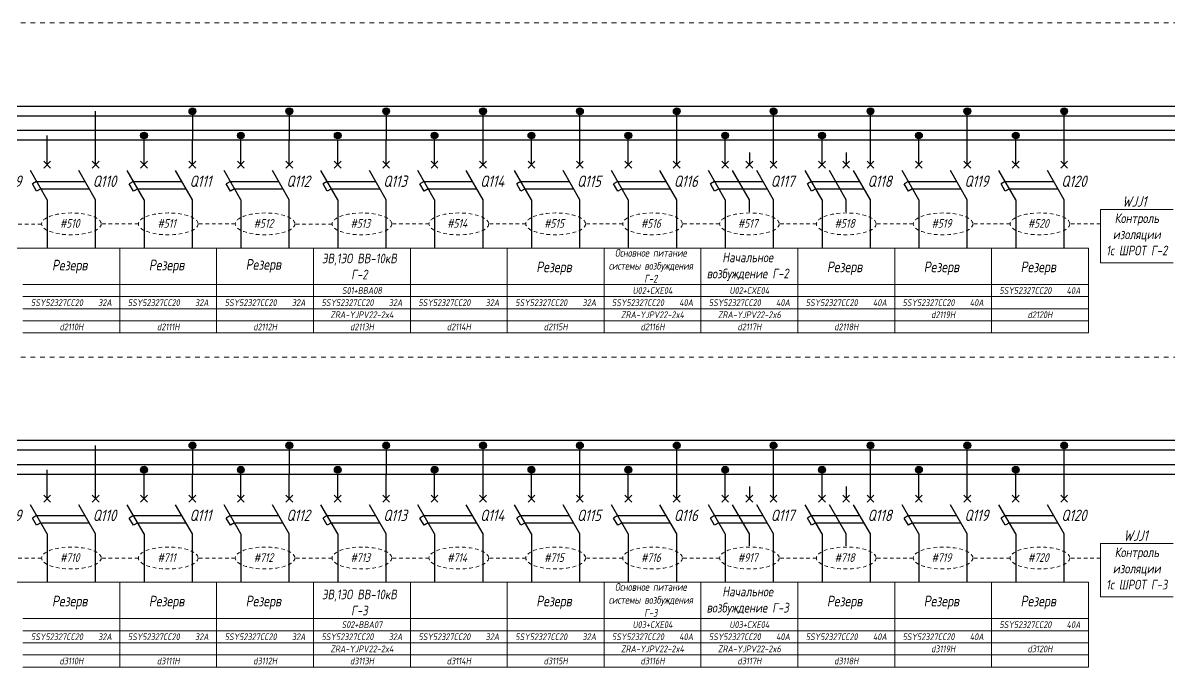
# Model space of a CAD drawing. Header units: millimetres. Extents: x 2704 to 4357, y 2919 to 4427.
# Drawn here: x 2989.5 to 3226.2, y 3932.4 to 4065.4 of the extents above; entities that cross this region are included whole.
import ezdxf
from ezdxf.enums import TextEntityAlignment as Align

# ---------------------------------------------------------------- set-up
doc = ezdxf.new("R2010")
doc.units = ezdxf.units.MM
doc.linetypes.add('JIS_02_0.7', pattern=[1.35, 0.75, -0.6])
doc.linetypes.add('JIS_02_1.0', pattern=[2, 1, -1])
doc.styles.add('eskdw', font='', dxfattribs={"oblique": 10})
doc.styles.get("Standard").update_dxf_attribs({"font": '', "oblique": 10, "height": 2.5})
doc.styles.add('Гост', font='', dxfattribs={"oblique": 10, "height": 1.4})
doc.styles.get('eskdw').set_extended_font_data('GOST type A')
doc.styles.get('Standard').set_extended_font_data('GOST type A')
doc.styles.get('Гост').set_extended_font_data('GOST type A')

msp = doc.modelspace()

# ---------------------------------------------------------------- hatches: boundary and pattern name
for points in [[(3025.21, 4047.14, 1), (3023.81, 4047.14, 1)], [(3025.21, 4047.14, 1), (3023.81, 4047.14, 1)], [(3045.21, 4047.14, 1), (3043.81, 4047.14, 1)], [(3045.21, 4047.14, 1), (3043.81, 4047.14, 1)], [(3065.21, 4047.14, 1), (3063.81, 4047.14, 1)], [(3065.21, 4047.14, 1), (3063.81, 4047.14, 1)], [(3085.21, 4047.14, 1), (3083.81, 4047.14, 1)], [(3085.21, 4047.14, 1), (3083.81, 4047.14, 1)], [(3105.21, 4047.14, 1), (3103.81, 4047.14, 1)], [(3105.21, 4047.14, 1), (3103.81, 4047.14, 1)], [(3125.21, 4047.14, 1), (3123.81, 4047.14, 1)], [(3125.21, 4047.14, 1), (3123.81, 4047.14, 1)], [(3145.21, 4047.14, 1), (3143.81, 4047.14, 1)], [(3145.21, 4047.14, 1), (3143.81, 4047.14, 1)], [(3165.21, 4047.14, 1), (3163.81, 4047.14, 1)], [(3185.21, 4047.14, 1), (3183.81, 4047.14, 1)], [(3185.21, 4047.14, 1), (3183.81, 4047.14, 1)], [(3205.21, 4047.14, 1), (3203.81, 4047.14, 1)], [(3015.21, 4042.14, 1), (3013.81, 4042.14, 1)], [(3015.21, 4042.14, 1), (3013.81, 4042.14, 1)], [(3015.21, 4042.14, 1), (3013.81, 4042.14, 1)], [(3035.21, 4042.14, 1), (3033.81, 4042.14, 1)], [(3035.21, 4042.14, 1), (3033.81, 4042.14, 1)], [(3035.21, 4042.14, 1), (3033.81, 4042.14, 1)], [(3055.21, 4042.14, 1), (3053.81, 4042.14, 1)], [(3055.21, 4042.14, 1), (3053.81, 4042.14, 1)], [(3055.21, 4042.14, 1), (3053.81, 4042.14, 1)], [(3075.21, 4042.14, 1), (3073.81, 4042.14, 1)], [(3075.21, 4042.14, 1), (3073.81, 4042.14, 1)], [(3075.21, 4042.14, 1), (3073.81, 4042.14, 1)], [(3095.21, 4042.14, 1), (3093.81, 4042.14, 1)], [(3095.21, 4042.14, 1), (3093.81, 4042.14, 1)], [(3115.21, 4042.14, 1), (3113.81, 4042.14, 1)], [(3115.21, 4042.14, 1), (3113.81, 4042.14, 1)], [(3135.21, 4042.14, 1), (3133.81, 4042.14, 1)], [(3135.21, 4042.14, 1), (3133.81, 4042.14, 1)], [(3155.21, 4042.14, 1), (3153.81, 4042.14, 1)], [(3155.21, 4042.14, 1), (3153.81, 4042.14, 1)], [(3175.21, 4042.14, 1), (3173.81, 4042.14, 1)], [(3175.21, 4042.14, 1), (3173.81, 4042.14, 1)], [(3195.21, 4042.14, 1), (3193.81, 4042.14, 1)], [(3025.21, 3978.18, 1), (3023.81, 3978.18, 1)], [(3025.21, 3978.18, 1), (3023.81, 3978.18, 1)], [(3045.21, 3978.18, 1), (3043.81, 3978.18, 1)], [(3045.21, 3978.18, 1), (3043.81, 3978.18, 1)], [(3065.21, 3978.18, 1), (3063.81, 3978.18, 1)], [(3065.21, 3978.18, 1), (3063.81, 3978.18, 1)], [(3085.21, 3978.18, 1), (3083.81, 3978.18, 1)], [(3085.21, 3978.18, 1), (3083.81, 3978.18, 1)], [(3105.21, 3978.18, 1), (3103.81, 3978.18, 1)], [(3105.21, 3978.18, 1), (3103.81, 3978.18, 1)], [(3125.21, 3978.18, 1), (3123.81, 3978.18, 1)], [(3125.21, 3978.18, 1), (3123.81, 3978.18, 1)], [(3145.21, 3978.18, 1), (3143.81, 3978.18, 1)], [(3145.21, 3978.18, 1), (3143.81, 3978.18, 1)], [(3165.21, 3978.18, 1), (3163.81, 3978.18, 1)], [(3185.21, 3978.18, 1), (3183.81, 3978.18, 1)], [(3185.21, 3978.18, 1), (3183.81, 3978.18, 1)], [(3205.21, 3978.18, 1), (3203.81, 3978.18, 1)], [(3015.21, 3973.18, 1), (3013.81, 3973.18, 1)], [(3015.21, 3973.18, 1), (3013.81, 3973.18, 1)], [(3015.21, 3973.18, 1), (3013.81, 3973.18, 1)], [(3035.21, 3973.18, 1), (3033.81, 3973.18, 1)], [(3035.21, 3973.18, 1), (3033.81, 3973.18, 1)], [(3035.21, 3973.18, 1), (3033.81, 3973.18, 1)], [(3055.21, 3973.18, 1), (3053.81, 3973.18, 1)], [(3055.21, 3973.18, 1), (3053.81, 3973.18, 1)], [(3055.21, 3973.18, 1), (3053.81, 3973.18, 1)], [(3075.21, 3973.18, 1), (3073.81, 3973.18, 1)], [(3075.21, 3973.18, 1), (3073.81, 3973.18, 1)], [(3075.21, 3973.18, 1), (3073.81, 3973.18, 1)], [(3095.21, 3973.18, 1), (3093.81, 3973.18, 1)], [(3095.21, 3973.18, 1), (3093.81, 3973.18, 1)], [(3115.21, 3973.18, 1), (3113.81, 3973.18, 1)], [(3115.21, 3973.18, 1), (3113.81, 3973.18, 1)], [(3135.21, 3973.18, 1), (3133.81, 3973.18, 1)], [(3135.21, 3973.18, 1), (3133.81, 3973.18, 1)], [(3155.21, 3973.18, 1), (3153.81, 3973.18, 1)], [(3155.21, 3973.18, 1), (3153.81, 3973.18, 1)], [(3175.21, 3973.18, 1), (3173.81, 3973.18, 1)], [(3175.21, 3973.18, 1), (3173.81, 3973.18, 1)], [(3195.21, 3973.18, 1), (3193.81, 3973.18, 1)]]:
    msp.add_hatch(color=256).paths.add_polyline_path(points)

# ---------------------------------------------------------------- linework, layer by layer
at = {"linetype": 'JIS_02_1.0', "lineweight": 15}
for p, q in [((3826.06, 4065.37), (2788.86, 4065.37)), ((3846.06, 3996.42), (2788.86, 3996.42))]:
    msp.add_line(p, q, dxfattribs=at)
for p, q in [((3298.83, 4048.15), (2788.86, 4048.15)), ((3004.51, 4041.14), (3004.51, 4047.14)), ((3004.51, 4041.14), (3004.51, 4047.14)), ((3004.51, 4041.14), (3004.51, 4047.14)), ((3024.51, 4047.14), (3024.51, 4041.14)), ((3044.51, 4047.14), (3044.51, 4041.14)), ((3064.51, 4047.14), (3064.51, 4041.14)), ((3084.51, 4041.14), (3084.51, 4047.14)), ((3084.51, 4041.14), (3084.51, 4047.14)), ((3084.51, 4041.14), (3084.51, 4047.14)), ((3104.51, 4041.14), (3104.51, 4047.14)), ((3104.51, 4041.14), (3104.51, 4047.14)), ((3104.51, 4041.14), (3104.51, 4047.14)), ((3124.51, 4041.14), (3124.51, 4047.14)), ((3124.51, 4041.14), (3124.51, 4047.14)), ((3124.51, 4041.14), (3124.51, 4047.14)), ((3144.51, 4041.14), (3144.51, 4047.14)), ((3144.51, 4041.14), (3144.51, 4047.14)), ((3144.51, 4041.14), (3144.51, 4047.14)), ((3164.51, 4041.14), (3164.51, 4047.14)), ((3164.51, 4041.14), (3164.51, 4047.14)), ((3164.51, 4041.14), (3164.51, 4047.14)), ((3164.51, 4041.14), (3164.51, 4047.14)), ((3184.51, 4041.14), (3184.51, 4047.14)), ((3184.51, 4041.14), (3184.51, 4047.14)), ((3184.51, 4041.14), (3184.51, 4047.14)), ((3204.51, 4041.14), (3204.51, 4047.14)), ((3204.51, 4041.14), (3204.51, 4047.14)), ((3204.51, 4041.14), (3204.51, 4047.14)), ((3298.83, 4046.15), (2788.86, 4046.15)), ((3298.83, 4043.15), (2788.86, 4043.15)), ((3298.83, 4043.15), (2788.86, 4043.15)), ((3298.83, 4041.15), (2788.86, 4041.15)), ((2994.51, 4036.14), (2994.51, 4042.14)), ((3004.51, 4036.14), (3004.51, 4041.14)), ((3004.51, 4036.14), (3004.51, 4041.14)), ((3014.51, 4036.14), (3014.51, 4042.14)), ((3014.51, 4041.14), (3014.51, 4042.14)), ((3024.51, 4036.14), (3024.51, 4041.14)), ((3024.51, 4036.14), (3024.51, 4041.14)), ((3034.51, 4036.14), (3034.51, 4042.14)), ((3044.51, 4036.14), (3044.51, 4041.14)), ((3044.51, 4036.14), (3044.51, 4041.14)), ((3054.51, 4036.14), (3054.51, 4041.14)), ((3064.51, 4036.14), (3064.51, 4041.14)), ((3064.51, 4036.14), (3064.51, 4041.14)), ((3074.51, 4041.14), (3074.51, 4042.14)), ((3074.51, 4041.14), (3074.51, 4042.14)), ((3074.51, 4036.14), (3074.51, 4041.14)), ((3084.51, 4036.14), (3084.51, 4041.14)), ((3084.51, 4036.14), (3084.51, 4041.14)), ((3094.51, 4041.14), (3094.51, 4042.14)), ((3094.51, 4041.14), (3094.51, 4042.14)), ((3094.51, 4036.14), (3094.51, 4041.14)), ((3104.51, 4036.14), (3104.51, 4041.14)), ((3104.51, 4036.14), (3104.51, 4041.14)), ((3114.51, 4041.14), (3114.51, 4042.14)), ((3114.51, 4041.14), (3114.51, 4042.14)), ((3114.51, 4036.14), (3114.51, 4041.14)), ((3124.51, 4036.14), (3124.51, 4041.14)), ((3124.51, 4036.14), (3124.51, 4041.14)), ((3134.51, 4041.14), (3134.51, 4042.14)), ((3134.51, 4041.14), (3134.51, 4042.14)), ((3134.51, 4036.14), (3134.51, 4041.14)), ((3144.51, 4036.14), (3144.51, 4041.14)), ((3144.51, 4036.14), (3144.51, 4041.14)), ((3154.51, 4041.14), (3154.51, 4042.14)), ((3154.51, 4041.14), (3154.51, 4042.14)), ((3154.51, 4036.14), (3154.51, 4041.14)), ((3164.51, 4036.14), (3164.51, 4041.14)), ((3164.51, 4036.14), (3164.51, 4041.14)), ((3174.51, 4041.14), (3174.51, 4042.14)), ((3174.51, 4041.14), (3174.51, 4042.14)), ((3174.51, 4041.14), (3174.51, 4041.44)), ((3174.51, 4036.14), (3174.51, 4041.14)), ((3184.51, 4036.14), (3184.51, 4041.14)), ((3184.51, 4036.14), (3184.51, 4041.14)), ((3194.51, 4041.14), (3194.51, 4042.14)), ((3194.51, 4041.14), (3194.51, 4042.14)), ((3194.51, 4036.14), (3194.51, 4041.14)), ((3204.51, 4036.14), (3204.51, 4041.14)), ((3204.51, 4036.14), (3204.51, 4041.14)), ((3139.51, 4038.64), (3139.51, 4036.14)), ((3159.51, 4038.64), (3159.51, 4036.14)), ((2993.8, 4035.43), (2995.22, 4036.85)), ((2995.22, 4035.43), (2993.8, 4036.85)), ((3003.8, 4035.43), (3005.22, 4036.85)), ((3005.22, 4035.43), (3003.8, 4036.85)), ((3013.8, 4035.43), (3015.22, 4036.85)), ((3015.22, 4035.43), (3013.8, 4036.85)), ((3023.8, 4035.43), (3025.22, 4036.85)), ((3025.22, 4035.43), (3023.8, 4036.85)), ((3033.8, 4035.43), (3035.22, 4036.85)), ((3035.22, 4035.43), (3033.8, 4036.85)), ((3043.8, 4035.43), (3045.22, 4036.85)), ((3045.22, 4035.43), (3043.8, 4036.85)), ((3053.8, 4035.43), (3055.21, 4036.85)), ((3055.21, 4035.43), (3053.8, 4036.85)), ((3063.8, 4035.43), (3065.21, 4036.85)), ((3065.21, 4035.43), (3063.8, 4036.85)), ((3073.8, 4035.43), (3075.21, 4036.85)), ((3075.21, 4035.43), (3073.8, 4036.85)), ((3083.8, 4035.43), (3085.21, 4036.85)), ((3085.21, 4035.43), (3083.8, 4036.85)), ((3093.8, 4035.43), (3095.21, 4036.85)), ((3095.21, 4035.43), (3093.8, 4036.85)), ((3103.8, 4035.43), (3105.21, 4036.85)), ((3105.21, 4035.43), (3103.8, 4036.85)), ((3113.8, 4035.43), (3115.21, 4036.85)), ((3115.21, 4035.43), (3113.8, 4036.85)), ((3123.8, 4035.43), (3125.21, 4036.85)), ((3125.21, 4035.43), (3123.8, 4036.85)), ((3133.8, 4035.43), (3135.21, 4036.85)), ((3135.21, 4035.43), (3133.8, 4036.85)), ((3138.8, 4035.43), (3140.21, 4036.85)), ((3140.21, 4035.43), (3138.8, 4036.85)), ((3143.8, 4035.43), (3145.21, 4036.85)), ((3145.21, 4035.43), (3143.8, 4036.85)), ((3153.8, 4035.43), (3155.21, 4036.85)), ((3155.21, 4035.43), (3153.8, 4036.85)), ((3158.8, 4035.43), (3160.21, 4036.85)), ((3160.21, 4035.43), (3158.8, 4036.85)), ((3163.8, 4035.43), (3165.21, 4036.85)), ((3165.21, 4035.43), (3163.8, 4036.85)), ((3173.8, 4035.43), (3175.21, 4036.85)), ((3175.21, 4035.43), (3173.8, 4036.85)), ((3183.8, 4035.43), (3185.21, 4036.85)), ((3185.21, 4035.43), (3183.8, 4036.85)), ((3193.8, 4035.43), (3195.21, 4036.85)), ((3195.21, 4035.43), (3193.8, 4036.85)), ((3203.8, 4035.43), (3205.21, 4036.85)), ((3205.21, 4035.43), (3203.8, 4036.85)), ((2994.51, 4028.9), (2991.04, 4034.9)), ((3004.51, 4028.9), (3001.04, 4034.9)), ((3001.91, 4033.4), (3001.91, 4033.4)), ((3014.51, 4028.9), (3011.04, 4034.9)), ((3024.51, 4028.9), (3021.04, 4034.9)), ((3021.91, 4033.4), (3021.91, 4033.4)), ((3034.51, 4028.9), (3031.04, 4034.9)), ((3044.51, 4028.9), (3041.04, 4034.9)), ((3041.91, 4033.4), (3041.91, 4033.4)), ((3054.51, 4028.9), (3051.04, 4034.9)), ((3064.51, 4028.9), (3061.04, 4034.9)), ((3061.91, 4033.4), (3061.91, 4033.4)), ((3074.51, 4028.9), (3071.04, 4034.9)), ((3084.51, 4028.9), (3081.04, 4034.9)), ((3081.91, 4033.4), (3081.91, 4033.4)), ((3094.51, 4028.9), (3091.04, 4034.9)), ((3104.51, 4028.9), (3101.04, 4034.9)), ((3101.91, 4033.4), (3101.91, 4033.4)), ((3114.51, 4028.9), (3111.04, 4034.9)), ((3124.51, 4028.9), (3121.04, 4034.9)), ((3121.91, 4033.4), (3121.91, 4033.4)), ((3134.51, 4028.9), (3131.04, 4034.9)), ((3139.51, 4028.9), (3136.04, 4034.9)), ((3144.51, 4028.9), (3141.04, 4034.9)), ((3141.91, 4033.4), (3141.91, 4033.4)), ((3154.51, 4028.9), (3151.04, 4034.9)), ((3159.51, 4028.9), (3156.04, 4034.9)), ((3164.51, 4028.9), (3161.04, 4034.9)), ((3161.91, 4033.4), (3161.91, 4033.4)), ((3174.51, 4028.9), (3171.04, 4034.9)), ((3184.51, 4028.9), (3181.04, 4034.9)), ((3181.91, 4033.4), (3181.91, 4033.4)), ((3194.51, 4028.9), (3191.04, 4034.9)), ((3204.51, 4028.9), (3201.04, 4034.9)), ((3201.91, 4033.4), (3201.91, 4033.4)), ((2992.34, 4032.65), (2991.48, 4032.15)), ((2992.34, 4030.65), (2991.48, 4032.15)), ((2992.34, 4032.65), (3002.34, 4032.65)), ((2993.21, 4031.15), (2992.34, 4030.65)), ((2993.21, 4031.15), (3003.21, 4031.15)), ((3012.34, 4032.65), (3011.48, 4032.15)), ((3012.34, 4030.65), (3011.48, 4032.15)), ((3012.34, 4032.65), (3022.34, 4032.65)), ((3013.21, 4031.15), (3012.34, 4030.65)), ((3013.21, 4031.15), (3023.21, 4031.15)), ((3032.34, 4032.65), (3031.48, 4032.15)), ((3032.34, 4030.65), (3031.48, 4032.15)), ((3032.34, 4032.65), (3042.34, 4032.65)), ((3033.21, 4031.15), (3032.34, 4030.65)), ((3033.21, 4031.15), (3043.21, 4031.15)), ((3052.34, 4032.65), (3051.48, 4032.15)), ((3052.34, 4030.65), (3051.48, 4032.15)), ((3052.34, 4032.65), (3062.34, 4032.65)), ((3053.21, 4031.15), (3052.34, 4030.65)), ((3053.21, 4031.15), (3063.21, 4031.15)), ((3072.34, 4032.65), (3071.48, 4032.15)), ((3072.34, 4030.65), (3071.48, 4032.15)), ((3072.34, 4032.65), (3082.34, 4032.65)), ((3073.21, 4031.15), (3072.34, 4030.65)), ((3073.21, 4031.15), (3083.21, 4031.15)), ((3092.34, 4032.65), (3091.48, 4032.15)), ((3092.34, 4030.65), (3091.48, 4032.15)), ((3092.34, 4032.65), (3102.34, 4032.65)), ((3093.21, 4031.15), (3092.34, 4030.65)), ((3093.21, 4031.15), (3103.21, 4031.15)), ((3112.34, 4032.65), (3111.48, 4032.15)), ((3112.34, 4030.65), (3111.48, 4032.15)), ((3112.34, 4032.65), (3122.34, 4032.65)), ((3113.21, 4031.15), (3112.34, 4030.65)), ((3113.21, 4031.15), (3123.21, 4031.15)), ((3132.34, 4032.65), (3131.48, 4032.15)), ((3132.34, 4030.65), (3131.48, 4032.15)), ((3132.34, 4032.65), (3142.34, 4032.65)), ((3133.21, 4031.15), (3132.34, 4030.65)), ((3133.21, 4031.15), (3143.21, 4031.15)), ((3152.34, 4032.65), (3151.48, 4032.15)), ((3152.34, 4030.65), (3151.48, 4032.15)), ((3152.34, 4032.65), (3162.34, 4032.65)), ((3153.21, 4031.15), (3152.34, 4030.65)), ((3153.21, 4031.15), (3163.21, 4031.15)), ((3172.34, 4032.65), (3171.48, 4032.15)), ((3172.34, 4030.65), (3171.48, 4032.15)), ((3172.34, 4032.65), (3182.34, 4032.65)), ((3173.21, 4031.15), (3172.34, 4030.65)), ((3173.21, 4031.15), (3183.21, 4031.15)), ((3192.34, 4032.65), (3191.48, 4032.15)), ((3192.34, 4030.65), (3191.48, 4032.15)), ((3192.34, 4032.65), (3202.34, 4032.65)), ((3193.21, 4031.15), (3192.34, 4030.65)), ((3193.21, 4031.15), (3203.21, 4031.15)), ((2994.51, 4028.9), (2994.51, 4023.9)), ((3004.51, 4023.9), (3004.51, 4028.9)), ((3014.51, 4028.9), (3014.51, 4023.9)), ((3024.51, 4023.9), (3024.51, 4028.9)), ((3034.51, 4028.9), (3034.51, 4023.9)), ((3044.51, 4023.9), (3044.51, 4028.9)), ((3054.51, 4028.9), (3054.51, 4023.9)), ((3064.51, 4023.9), (3064.51, 4028.9)), ((3074.51, 4028.9), (3074.51, 4023.9)), ((3084.51, 4023.9), (3084.51, 4028.9)), ((3094.51, 4028.9), (3094.51, 4023.9)), ((3104.51, 4023.9), (3104.51, 4028.9)), ((3114.51, 4028.9), (3114.51, 4023.9)), ((3124.51, 4023.9), (3124.51, 4028.9)), ((3134.51, 4028.9), (3134.51, 4023.9)), ((3139.51, 4026.4), (3139.51, 4028.9)), ((3144.51, 4023.9), (3144.51, 4028.9)), ((3154.51, 4028.9), (3154.51, 4023.9)), ((3159.51, 4026.4), (3159.51, 4028.9)), ((3164.51, 4023.9), (3164.51, 4028.9)), ((3174.51, 4028.9), (3174.51, 4023.9)), ((3184.51, 4023.9), (3184.51, 4028.9)), ((3194.51, 4028.9), (3194.51, 4023.9)), ((3204.51, 4023.9), (3204.51, 4028.9)), ((2994.51, 4023.9), (2994.51, 4018.9)), ((3004.51, 4018.9), (3004.51, 4023.9)), ((3014.51, 4023.9), (3014.51, 4018.9)), ((3024.51, 4018.9), (3024.51, 4023.9)), ((3034.51, 4023.9), (3034.51, 4018.9)), ((3044.51, 4018.9), (3044.51, 4023.9)), ((3054.51, 4023.9), (3054.51, 4018.9)), ((3064.51, 4018.9), (3064.51, 4023.9)), ((3074.51, 4023.9), (3074.51, 4018.9)), ((3084.51, 4018.9), (3084.51, 4023.9)), ((3094.51, 4023.9), (3094.51, 4018.9)), ((3104.51, 4018.9), (3104.51, 4023.9)), ((3114.51, 4023.9), (3114.51, 4018.9)), ((3124.51, 4018.9), (3124.51, 4023.9)), ((3134.51, 4023.9), (3134.51, 4018.9)), ((3144.51, 4018.9), (3144.51, 4023.9)), ((3154.51, 4023.9), (3154.51, 4018.9)), ((3164.51, 4018.9), (3164.51, 4023.9)), ((3174.51, 4023.9), (3174.51, 4018.9)), ((3184.51, 4018.9), (3184.51, 4023.9)), ((3194.51, 4023.9), (3194.51, 4018.9)), ((3204.51, 4018.9), (3204.51, 4023.9)), ((3298.83, 3979.19), (2768.83, 3979.19)), ((3298.83, 3977.19), (2768.83, 3977.19)), ((3004.51, 3972.18), (3004.51, 3978.18)), ((3004.51, 3972.18), (3004.51, 3978.18)), ((3004.51, 3972.18), (3004.51, 3978.18)), ((3024.51, 3978.18), (3024.51, 3972.18)), ((3044.51, 3978.18), (3044.51, 3972.18)), ((3064.51, 3978.18), (3064.51, 3972.18)), ((3084.51, 3972.18), (3084.51, 3978.18)), ((3084.51, 3972.18), (3084.51, 3978.18)), ((3084.51, 3972.18), (3084.51, 3978.18)), ((3104.51, 3972.18), (3104.51, 3978.18)), ((3104.51, 3972.18), (3104.51, 3978.18)), ((3104.51, 3972.18), (3104.51, 3978.18)), ((3124.51, 3972.18), (3124.51, 3978.18)), ((3124.51, 3972.18), (3124.51, 3978.18)), ((3124.51, 3972.18), (3124.51, 3978.18)), ((3144.51, 3972.18), (3144.51, 3978.18)), ((3144.51, 3972.18), (3144.51, 3978.18)), ((3144.51, 3972.18), (3144.51, 3978.18)), ((3164.51, 3972.18), (3164.51, 3978.18)), ((3164.51, 3972.18), (3164.51, 3978.18)), ((3164.51, 3972.18), (3164.51, 3978.18)), ((3164.51, 3972.18), (3164.51, 3978.18)), ((3184.51, 3972.18), (3184.51, 3978.18)), ((3184.51, 3972.18), (3184.51, 3978.18)), ((3184.51, 3972.18), (3184.51, 3978.18)), ((3204.51, 3972.18), (3204.51, 3978.18)), ((3204.51, 3972.18), (3204.51, 3978.18)), ((3204.51, 3972.18), (3204.51, 3978.18)), ((3298.83, 3974.19), (2768.83, 3974.19)), ((3298.83, 3974.19), (2768.83, 3974.19)), ((3298.83, 3972.19), (2768.83, 3972.19)), ((2994.51, 3967.18), (2994.51, 3973.18)), ((3004.51, 3967.18), (3004.51, 3972.18)), ((3004.51, 3967.18), (3004.51, 3972.18)), ((3014.51, 3967.18), (3014.51, 3973.18)), ((3014.51, 3972.18), (3014.51, 3973.18)), ((3024.51, 3967.18), (3024.51, 3972.18)), ((3024.51, 3967.18), (3024.51, 3972.18)), ((3034.51, 3967.18), (3034.51, 3973.18)), ((3044.51, 3967.18), (3044.51, 3972.18)), ((3044.51, 3967.18), (3044.51, 3972.18)), ((3054.51, 3967.18), (3054.51, 3972.18)), ((3064.51, 3967.18), (3064.51, 3972.18)), ((3064.51, 3967.18), (3064.51, 3972.18)), ((3074.51, 3972.18), (3074.51, 3973.18)), ((3074.51, 3972.18), (3074.51, 3973.18)), ((3074.51, 3967.18), (3074.51, 3972.18)), ((3084.51, 3967.18), (3084.51, 3972.18)), ((3084.51, 3967.18), (3084.51, 3972.18)), ((3094.51, 3972.18), (3094.51, 3973.18)), ((3094.51, 3972.18), (3094.51, 3973.18)), ((3094.51, 3967.18), (3094.51, 3972.18)), ((3104.51, 3967.18), (3104.51, 3972.18)), ((3104.51, 3967.18), (3104.51, 3972.18)), ((3114.51, 3972.18), (3114.51, 3973.18)), ((3114.51, 3972.18), (3114.51, 3973.18)), ((3114.51, 3967.18), (3114.51, 3972.18)), ((3124.51, 3967.18), (3124.51, 3972.18)), ((3124.51, 3967.18), (3124.51, 3972.18)), ((3134.51, 3972.18), (3134.51, 3973.18)), ((3134.51, 3972.18), (3134.51, 3973.18)), ((3134.51, 3967.18), (3134.51, 3972.18)), ((3144.51, 3967.18), (3144.51, 3972.18)), ((3144.51, 3967.18), (3144.51, 3972.18)), ((3154.51, 3972.18), (3154.51, 3973.18)), ((3154.51, 3972.18), (3154.51, 3973.18)), ((3154.51, 3967.18), (3154.51, 3972.18)), ((3164.51, 3967.18), (3164.51, 3972.18)), ((3164.51, 3967.18), (3164.51, 3972.18)), ((3174.51, 3972.18), (3174.51, 3973.18)), ((3174.51, 3972.18), (3174.51, 3973.18)), ((3174.51, 3972.18), (3174.51, 3972.48)), ((3174.51, 3967.18), (3174.51, 3972.18)), ((3184.51, 3967.18), (3184.51, 3972.18)), ((3184.51, 3967.18), (3184.51, 3972.18)), ((3194.51, 3972.18), (3194.51, 3973.18)), ((3194.51, 3972.18), (3194.51, 3973.18)), ((3194.51, 3967.18), (3194.51, 3972.18)), ((3204.51, 3967.18), (3204.51, 3972.18)), ((3204.51, 3967.18), (3204.51, 3972.18)), ((3139.51, 3969.68), (3139.51, 3967.18)), ((3159.51, 3969.68), (3159.51, 3967.18)), ((2993.8, 3966.47), (2995.22, 3967.89)), ((2995.22, 3966.47), (2993.8, 3967.89)), ((3003.8, 3966.47), (3005.22, 3967.89)), ((3005.22, 3966.47), (3003.8, 3967.89)), ((3013.8, 3966.47), (3015.22, 3967.89)), ((3015.22, 3966.47), (3013.8, 3967.89)), ((3023.8, 3966.47), (3025.22, 3967.89)), ((3025.22, 3966.47), (3023.8, 3967.89)), ((3033.8, 3966.47), (3035.22, 3967.89)), ((3035.22, 3966.47), (3033.8, 3967.89)), ((3043.8, 3966.47), (3045.22, 3967.89)), ((3045.22, 3966.47), (3043.8, 3967.89)), ((3053.8, 3966.47), (3055.21, 3967.89)), ((3055.21, 3966.47), (3053.8, 3967.89)), ((3063.8, 3966.47), (3065.21, 3967.89)), ((3065.21, 3966.47), (3063.8, 3967.89)), ((3073.8, 3966.47), (3075.21, 3967.89)), ((3075.21, 3966.47), (3073.8, 3967.89)), ((3083.8, 3966.47), (3085.21, 3967.89)), ((3085.21, 3966.47), (3083.8, 3967.89)), ((3093.8, 3966.47), (3095.21, 3967.89)), ((3095.21, 3966.47), (3093.8, 3967.89)), ((3103.8, 3966.47), (3105.21, 3967.89)), ((3105.21, 3966.47), (3103.8, 3967.89)), ((3113.8, 3966.47), (3115.21, 3967.89)), ((3115.21, 3966.47), (3113.8, 3967.89)), ((3123.8, 3966.47), (3125.21, 3967.89)), ((3125.21, 3966.47), (3123.8, 3967.89)), ((3133.8, 3966.47), (3135.21, 3967.89)), ((3135.21, 3966.47), (3133.8, 3967.89)), ((3138.8, 3966.47), (3140.21, 3967.89)), ((3140.21, 3966.47), (3138.8, 3967.89)), ((3143.8, 3966.47), (3145.21, 3967.89)), ((3145.21, 3966.47), (3143.8, 3967.89)), ((3153.8, 3966.47), (3155.21, 3967.89)), ((3155.21, 3966.47), (3153.8, 3967.89)), ((3158.8, 3966.47), (3160.21, 3967.89)), ((3160.21, 3966.47), (3158.8, 3967.89)), ((3163.8, 3966.47), (3165.21, 3967.89)), ((3165.21, 3966.47), (3163.8, 3967.89)), ((3173.8, 3966.47), (3175.21, 3967.89)), ((3175.21, 3966.47), (3173.8, 3967.89)), ((3183.8, 3966.47), (3185.21, 3967.89)), ((3185.21, 3966.47), (3183.8, 3967.89)), ((3193.8, 3966.47), (3195.21, 3967.89)), ((3195.21, 3966.47), (3193.8, 3967.89)), ((3203.8, 3966.47), (3205.21, 3967.89)), ((3205.21, 3966.47), (3203.8, 3967.89)), ((2994.51, 3959.95), (2991.04, 3965.95)), ((3004.51, 3959.95), (3001.04, 3965.95)), ((3001.91, 3964.45), (3001.91, 3964.45)), ((3014.51, 3959.95), (3011.04, 3965.95)), ((3024.51, 3959.95), (3021.04, 3965.95)), ((3021.91, 3964.45), (3021.91, 3964.45)), ((3034.51, 3959.95), (3031.04, 3965.95)), ((3044.51, 3959.95), (3041.04, 3965.95)), ((3041.91, 3964.45), (3041.91, 3964.45)), ((3054.51, 3959.95), (3051.04, 3965.95)), ((3064.51, 3959.95), (3061.04, 3965.95)), ((3061.91, 3964.45), (3061.91, 3964.45)), ((3074.51, 3959.95), (3071.04, 3965.95)), ((3084.51, 3959.95), (3081.04, 3965.95)), ((3081.91, 3964.45), (3081.91, 3964.45)), ((3094.51, 3959.95), (3091.04, 3965.95)), ((3104.51, 3959.95), (3101.04, 3965.95)), ((3101.91, 3964.45), (3101.91, 3964.45)), ((3114.51, 3959.95), (3111.04, 3965.95)), ((3124.51, 3959.95), (3121.04, 3965.95)), ((3121.91, 3964.45), (3121.91, 3964.45)), ((3134.51, 3959.95), (3131.04, 3965.95)), ((3139.51, 3959.95), (3136.04, 3965.95)), ((3144.51, 3959.95), (3141.04, 3965.95)), ((3141.91, 3964.45), (3141.91, 3964.45)), ((3154.51, 3959.95), (3151.04, 3965.95)), ((3159.51, 3959.95), (3156.04, 3965.95)), ((3164.51, 3959.95), (3161.04, 3965.95)), ((3161.91, 3964.45), (3161.91, 3964.45)), ((3174.51, 3959.95), (3171.04, 3965.95)), ((3184.51, 3959.95), (3181.04, 3965.95)), ((3181.91, 3964.45), (3181.91, 3964.45)), ((3194.51, 3959.95), (3191.04, 3965.95)), ((3204.51, 3959.95), (3201.04, 3965.95)), ((3201.91, 3964.45), (3201.91, 3964.45)), ((2992.34, 3963.7), (2991.48, 3963.2)), ((2992.34, 3961.7), (2991.48, 3963.2)), ((2992.34, 3963.7), (3002.34, 3963.7)), ((2993.21, 3962.2), (2992.34, 3961.7)), ((2993.21, 3962.2), (3003.21, 3962.2)), ((3012.34, 3963.7), (3011.48, 3963.2)), ((3012.34, 3961.7), (3011.48, 3963.2)), ((3012.34, 3963.7), (3022.34, 3963.7)), ((3013.21, 3962.2), (3012.34, 3961.7)), ((3013.21, 3962.2), (3023.21, 3962.2)), ((3032.34, 3963.7), (3031.48, 3963.2)), ((3032.34, 3961.7), (3031.48, 3963.2)), ((3032.34, 3963.7), (3042.34, 3963.7)), ((3033.21, 3962.2), (3032.34, 3961.7)), ((3033.21, 3962.2), (3043.21, 3962.2)), ((3052.34, 3963.7), (3051.48, 3963.2)), ((3052.34, 3961.7), (3051.48, 3963.2)), ((3052.34, 3963.7), (3062.34, 3963.7)), ((3053.21, 3962.2), (3052.34, 3961.7)), ((3053.21, 3962.2), (3063.21, 3962.2)), ((3072.34, 3963.7), (3071.48, 3963.2)), ((3072.34, 3961.7), (3071.48, 3963.2)), ((3072.34, 3963.7), (3082.34, 3963.7)), ((3073.21, 3962.2), (3072.34, 3961.7)), ((3073.21, 3962.2), (3083.21, 3962.2)), ((3092.34, 3963.7), (3091.48, 3963.2)), ((3092.34, 3961.7), (3091.48, 3963.2)), ((3092.34, 3963.7), (3102.34, 3963.7)), ((3093.21, 3962.2), (3092.34, 3961.7)), ((3093.21, 3962.2), (3103.21, 3962.2)), ((3112.34, 3963.7), (3111.48, 3963.2)), ((3112.34, 3961.7), (3111.48, 3963.2)), ((3112.34, 3963.7), (3122.34, 3963.7)), ((3113.21, 3962.2), (3112.34, 3961.7)), ((3113.21, 3962.2), (3123.21, 3962.2)), ((3132.34, 3963.7), (3131.48, 3963.2)), ((3132.34, 3961.7), (3131.48, 3963.2)), ((3132.34, 3963.7), (3142.34, 3963.7)), ((3133.21, 3962.2), (3132.34, 3961.7)), ((3133.21, 3962.2), (3143.21, 3962.2)), ((3152.34, 3963.7), (3151.48, 3963.2)), ((3152.34, 3961.7), (3151.48, 3963.2)), ((3152.34, 3963.7), (3162.34, 3963.7)), ((3153.21, 3962.2), (3152.34, 3961.7)), ((3153.21, 3962.2), (3163.21, 3962.2)), ((3172.34, 3963.7), (3171.48, 3963.2)), ((3172.34, 3961.7), (3171.48, 3963.2)), ((3172.34, 3963.7), (3182.34, 3963.7)), ((3173.21, 3962.2), (3172.34, 3961.7)), ((3173.21, 3962.2), (3183.21, 3962.2)), ((3192.34, 3963.7), (3191.48, 3963.2)), ((3192.34, 3961.7), (3191.48, 3963.2)), ((3192.34, 3963.7), (3202.34, 3963.7)), ((3193.21, 3962.2), (3192.34, 3961.7)), ((3193.21, 3962.2), (3203.21, 3962.2)), ((2994.51, 3959.95), (2994.51, 3954.95)), ((3004.51, 3954.95), (3004.51, 3959.95)), ((3014.51, 3959.95), (3014.51, 3954.95)), ((3024.51, 3954.95), (3024.51, 3959.95)), ((3034.51, 3959.95), (3034.51, 3954.95)), ((3044.51, 3954.95), (3044.51, 3959.95)), ((3054.51, 3959.95), (3054.51, 3954.95)), ((3064.51, 3954.95), (3064.51, 3959.95)), ((3074.51, 3959.95), (3074.51, 3954.95)), ((3084.51, 3954.95), (3084.51, 3959.95)), ((3094.51, 3959.95), (3094.51, 3954.95)), ((3104.51, 3954.95), (3104.51, 3959.95)), ((3114.51, 3959.95), (3114.51, 3954.95)), ((3124.51, 3954.95), (3124.51, 3959.95)), ((3134.51, 3959.95), (3134.51, 3954.95)), ((3139.51, 3957.45), (3139.51, 3959.95)), ((3144.51, 3954.95), (3144.51, 3959.95)), ((3154.51, 3959.95), (3154.51, 3954.95)), ((3159.51, 3957.45), (3159.51, 3959.95)), ((3164.51, 3954.95), (3164.51, 3959.95)), ((3174.51, 3959.95), (3174.51, 3954.95)), ((3184.51, 3954.95), (3184.51, 3959.95)), ((3194.51, 3959.95), (3194.51, 3954.95)), ((3204.51, 3954.95), (3204.51, 3959.95)), ((2994.51, 3954.95), (2994.51, 3949.95)), ((3004.51, 3949.95), (3004.51, 3954.95)), ((3014.51, 3954.95), (3014.51, 3949.95)), ((3024.51, 3949.95), (3024.51, 3954.95)), ((3034.51, 3954.95), (3034.51, 3949.95)), ((3044.51, 3949.95), (3044.51, 3954.95)), ((3054.51, 3954.95), (3054.51, 3949.95)), ((3064.51, 3949.95), (3064.51, 3954.95)), ((3074.51, 3954.95), (3074.51, 3949.95)), ((3084.51, 3949.95), (3084.51, 3954.95)), ((3094.51, 3954.95), (3094.51, 3949.95)), ((3104.51, 3949.95), (3104.51, 3954.95)), ((3114.51, 3954.95), (3114.51, 3949.95)), ((3124.51, 3949.95), (3124.51, 3954.95)), ((3134.51, 3954.95), (3134.51, 3949.95)), ((3144.51, 3949.95), (3144.51, 3954.95)), ((3154.51, 3954.95), (3154.51, 3949.95)), ((3164.51, 3949.95), (3164.51, 3954.95)), ((3174.51, 3954.95), (3174.51, 3949.95)), ((3184.51, 3949.95), (3184.51, 3954.95)), ((3194.51, 3954.95), (3194.51, 3949.95)), ((3204.51, 3949.95), (3204.51, 3954.95))]:
    msp.add_line(p, q)
at = {"lineweight": 9}
for p, q in [((3212.01, 4015.9), (3212.01, 4026.9)), ((2809.51, 4018.9), (3209.51, 4018.9)), ((3009.51, 4018.9), (3009.51, 4001.4)), ((3029.51, 4018.9), (3029.51, 4001.4)), ((3049.51, 4018.9), (3049.51, 4001.4)), ((3049.51, 4018.9), (3049.51, 4001.4)), ((3069.51, 4018.9), (3069.51, 4001.4)), ((3089.51, 4018.9), (3089.51, 4001.4)), ((3109.51, 4018.9), (3109.51, 4001.4)), ((3129.51, 4018.9), (3129.51, 4001.4)), ((3149.51, 4018.9), (3149.51, 4001.4)), ((3169.51, 4001.4), (3169.51, 4018.9)), ((3169.51, 4018.9), (3169.51, 4001.4)), ((3189.51, 4018.9), (3189.51, 4001.4)), ((3209.51, 4018.9), (3209.51, 4001.4)), ((2989.51, 4011.4), (3209.51, 4011.4)), ((2989.51, 4008.9), (3209.51, 4008.9)), ((2989.51, 4006.4), (3209.51, 4006.4)), ((2989.51, 4003.9), (3209.51, 4003.9)), ((2989.51, 4001.4), (3209.51, 4001.4)), ((2809.51, 3949.95), (3209.51, 3949.95)), ((3009.51, 3949.95), (3009.51, 3932.45)), ((3029.51, 3949.95), (3029.51, 3932.45)), ((3049.51, 3949.95), (3049.51, 3932.45)), ((3049.51, 3949.95), (3049.51, 3932.45)), ((3069.51, 3949.95), (3069.51, 3932.45)), ((3089.51, 3949.95), (3089.51, 3932.45)), ((3109.51, 3949.95), (3109.51, 3932.45)), ((3129.51, 3949.95), (3129.51, 3932.45)), ((3149.51, 3949.95), (3149.51, 3932.45)), ((3169.51, 3932.45), (3169.51, 3949.95)), ((3169.51, 3949.95), (3169.51, 3932.45)), ((3189.51, 3949.95), (3189.51, 3932.45)), ((3209.51, 3949.95), (3209.51, 3932.45)), ((2989.51, 3942.45), (3209.51, 3942.45)), ((2989.51, 3939.95), (3209.51, 3939.95)), ((2989.51, 3937.45), (3209.51, 3937.45)), ((2989.51, 3934.95), (3209.51, 3934.95)), ((2989.51, 3932.45), (3209.51, 3932.45))]:
    msp.add_line(p, q, dxfattribs=at)
at = {"lineweight": 15}
for p, q in [((3212.01, 4026.9), (3227.01, 4026.9)), ((3227.01, 4015.9), (3212.01, 4015.9)), ((3212.01, 3946.95), (3212.01, 3957.95)), ((3212.01, 3957.95), (3227.01, 3957.95)), ((3227.01, 3946.95), (3212.01, 3946.95))]:
    msp.add_line(p, q, dxfattribs=at)
at = {"linetype": 'JIS_02_0.7', "lineweight": 13}
for p, q in [((2993.35, 4023.85), (2985.67, 4023.85)), ((3013.35, 4023.9), (3005.67, 4023.9)), ((3033.35, 4023.9), (3025.67, 4023.9)), ((3053.34, 4023.85), (3045.67, 4023.85)), ((3073.35, 4023.9), (3065.67, 4023.9)), ((3093.35, 4023.9), (3085.67, 4023.9)), ((3113.35, 4023.9), (3105.67, 4023.9)), ((3133.35, 4023.9), (3125.67, 4023.9)), ((3153.35, 4023.9), (3145.67, 4023.9)), ((3173.35, 4023.9), (3165.67, 4023.9)), ((3193.35, 4023.9), (3185.67, 4023.9)), ((3212.01, 4023.9), (3205.67, 4023.9)), ((2993.35, 3954.89), (2985.67, 3954.89)), ((3013.35, 3954.95), (3005.67, 3954.95)), ((3033.35, 3954.95), (3025.67, 3954.95)), ((3053.34, 3954.89), (3045.67, 3954.89)), ((3073.35, 3954.95), (3065.67, 3954.95)), ((3093.35, 3954.95), (3085.67, 3954.95)), ((3113.35, 3954.95), (3105.67, 3954.95)), ((3133.35, 3954.95), (3125.67, 3954.95)), ((3153.35, 3954.95), (3145.67, 3954.95)), ((3173.35, 3954.95), (3165.67, 3954.95)), ((3193.35, 3954.95), (3185.67, 3954.95))]:
    msp.add_line(p, q, dxfattribs=at)
at = {"linetype": 'JIS_02_0.7', "lineweight": 15}
msp.add_line((3212.01, 3954.95), (3205.67, 3954.95), dxfattribs=at)
for centre in [(3024.51, 4047.14), (3024.51, 4047.14), (3044.51, 4047.14), (3044.51, 4047.14), (3064.51, 4047.14), (3064.51, 4047.14), (3084.51, 4047.14), (3084.51, 4047.14), (3104.51, 4047.14), (3104.51, 4047.14), (3124.51, 4047.14), (3124.51, 4047.14), (3144.51, 4047.14), (3144.51, 4047.14), (3164.51, 4047.14), (3184.51, 4047.14), (3184.51, 4047.14), (3204.51, 4047.14), (3014.51, 4042.14), (3014.51, 4042.14), (3014.51, 4042.14), (3034.51, 4042.14), (3034.51, 4042.14), (3034.51, 4042.14), (3054.51, 4042.14), (3054.51, 4042.14), (3054.51, 4042.14), (3074.51, 4042.14), (3074.51, 4042.14), (3074.51, 4042.14), (3094.51, 4042.14), (3094.51, 4042.14), (3114.51, 4042.14), (3114.51, 4042.14), (3134.51, 4042.14), (3134.51, 4042.14), (3154.51, 4042.14), (3154.51, 4042.14), (3174.51, 4042.14), (3174.51, 4042.14), (3194.51, 4042.14), (3024.51, 3978.18), (3024.51, 3978.18), (3044.51, 3978.18), (3044.51, 3978.18), (3064.51, 3978.18), (3064.51, 3978.18), (3084.51, 3978.18), (3084.51, 3978.18), (3104.51, 3978.18), (3104.51, 3978.18), (3124.51, 3978.18), (3124.51, 3978.18), (3144.51, 3978.18), (3144.51, 3978.18), (3164.51, 3978.18), (3184.51, 3978.18), (3184.51, 3978.18), (3204.51, 3978.18), (3014.51, 3973.18), (3014.51, 3973.18), (3014.51, 3973.18), (3034.51, 3973.18), (3034.51, 3973.18), (3034.51, 3973.18), (3054.51, 3973.18), (3054.51, 3973.18), (3054.51, 3973.18), (3074.51, 3973.18), (3074.51, 3973.18), (3074.51, 3973.18), (3094.51, 3973.18), (3094.51, 3973.18), (3114.51, 3973.18), (3114.51, 3973.18), (3134.51, 3973.18), (3134.51, 3973.18), (3154.51, 3973.18), (3154.51, 3973.18), (3174.51, 3973.18), (3174.51, 3973.18), (3194.51, 3973.18)]:
    msp.add_circle(centre, 0.7)
at = {"linetype": 'JIS_02_0.7', "lineweight": 13}
for centre in [(2999.51, 4023.9), (3019.51, 4023.9), (3039.51, 4023.9), (3059.51, 4023.9), (3079.51, 4023.9), (3099.51, 4023.9), (3119.51, 4023.9), (3139.51, 4023.9), (3159.51, 4023.9), (3179.51, 4023.9), (3199.51, 4023.9), (2999.51, 3954.95), (3019.51, 3954.95), (3039.51, 3954.95), (3059.51, 3954.95), (3079.51, 3954.95), (3099.51, 3954.95), (3119.51, 3954.95), (3139.51, 3954.95), (3159.51, 3954.95), (3179.51, 3954.95), (3199.51, 3954.95)]:
    msp.add_ellipse(centre, major_axis=(6.16, 0), ratio=0.365853, dxfattribs=at)

# ---------------------------------------------------------------- texts
at = {"style": 'eskdw', "oblique": 15}
for s, p in [('Q109', (2983.9, 4031.53)), ('Q110', (3003.9, 4031.53)), ('Q111', (3023.9, 4031.53)), ('Q112', (3043.9, 4031.53)), ('Q113', (3063.9, 4031.53)), ('Q114', (3083.9, 4031.53)), ('Q115', (3103.9, 4031.53)), ('Q116', (3123.9, 4031.53)), ('Q117', (3143.9, 4031.53)), ('Q118', (3163.9, 4031.53)), ('Q119', (3183.9, 4031.53)), ('Q120', (3203.9, 4031.53)), ('Q109', (2983.9, 3962.58)), ('Q110', (3003.9, 3962.58)), ('Q111', (3023.9, 3962.58)), ('Q112', (3043.9, 3962.58)), ('Q113', (3063.9, 3962.58)), ('Q114', (3083.9, 3962.58)), ('Q115', (3103.9, 3962.58)), ('Q116', (3123.9, 3962.58)), ('Q117', (3143.9, 3962.58)), ('Q118', (3163.9, 3962.58)), ('Q119', (3183.9, 3962.58)), ('Q120', (3203.9, 3962.58))]:
    msp.add_text(s, height=2.355, dxfattribs=at).set_placement(p)
at = {"lineweight": 15, "style": 'eskdw', "oblique": 15}
for p in [(3216.47, 4027.43), (3216.74, 3958.48)]:
    msp.add_text('WJJ1', height=2.2, dxfattribs=at).set_placement(p)
at = {"lineweight": 9, "style": 'eskdw', "oblique": 15}
for s, p in [('#510', (2999.15, 4024)), ('#511', (3019.15, 4024)), ('#512', (3039.15, 4024)), ('#513', (3059.15, 4024)), ('#514', (3079.15, 4024)), ('#515', (3099.15, 4024)), ('#516', (3119.15, 4024)), ('#517', (3139.15, 4024)), ('#518', (3159.15, 4024)), ('#519', (3179.15, 4024)), ('#520', (3199.15, 4024)), ('#710', (2999.15, 3955.04)), ('#711', (3019.15, 3955.04)), ('#712', (3039.15, 3955.04)), ('#713', (3059.15, 3955.04)), ('#714', (3079.15, 3955.04)), ('#715', (3099.15, 3955.04)), ('#716', (3119.15, 3955.04)), ('#917', (3139.15, 3955.04)), ('#718', (3159.15, 3955.04)), ('#719', (3179.15, 3955.04)), ('#720', (3199.15, 3955.04))]:
    msp.add_text(s, height=1.8, dxfattribs=at).set_placement(p, align=Align.MIDDLE_CENTER)
at = {"lineweight": 15, "char_height": 2, "attachment_point": 5, "style": 'Гост'}
for s, width, insert in [('Контроль изоляции\\P1с ШРОТ Г-2', 16.9465, (3219.51, 4021.74)), ('Контроль изоляции\\P1с ШРОТ Г-3', 15, (3219.51, 3952.79))]:
    msp.add_mtext_dynamic_manual_height_columns(s, width=width, gutter_width=6, heights=[0], dxfattribs=dict(at, insert=insert))
at = {"lineweight": 9, "attachment_point": 5, "style": 'Гост'}
for s, insert, char_height in [('Основное питание системы возбуждения Г-2', (3119.17, 4015.26), 1.6), ('Резерв', (2999.18, 4015.09), 2.2), ('Резерв', (3019.18, 4015.12), 2.2), ('Резерв', (3039.17, 4015.23), 2.2), ('Начальное возбуждение Г-2', (3139.17, 4015.05), 2), ('Резерв', (3099.17, 4014.73), 2.2), ('Резерв', (3159.18, 4014.73), 2.2), ('Резерв', (3179.17, 4014.73), 2.2), ('Резерв', (3199.17, 4014.73), 2.2), ('Основное питание системы возбуждения Г-3', (3119.17, 3946.31), 1.6), ('Начальное возбуждение Г-3', (3139.17, 3946.09), 2), ('Резерв', (2999.18, 3945.77), 2.2), ('Резерв', (3019.18, 3945.77), 2.2), ('Резерв', (3039.17, 3945.77), 2.2), ('Резерв', (3099.17, 3945.77), 2.2), ('Резерв', (3159.18, 3945.77), 2.2), ('Резерв', (3179.17, 3945.77), 2.2), ('Резерв', (3199.17, 3945.77), 2.2)]:
    msp.add_mtext_dynamic_manual_height_columns(s, width=20, gutter_width=6, heights=[0], dxfattribs=dict(at, insert=insert, char_height=char_height))
at = {"lineweight": 9, "char_height": 2, "width": 22.2149, "attachment_point": 5, "style": 'Гост'}
for s, insert in [('\\pl-0.9;ЭВ,1ЭО ВВ-10кВ\\PГ-2', (3059.44, 4015.11)), ('\\pl-0.9;ЭВ,1ЭО ВВ-10кВ\\PГ-3', (3059.44, 3945.77))]:
    msp.add_mtext(s, dxfattribs=dict(at, insert=insert))
at = {"color": 1, "lineweight": 9, "char_height": 1.4, "width": 20, "attachment_point": 5, "style": 'Гост'}
for s, insert in [('{\\C256;S01+BBA08}', (3059.51, 4010.15)), ('{\\C256;S02+BBA07}', (3059.51, 3941.2))]:
    msp.add_mtext(s, dxfattribs=dict(at, insert=insert))
at = {"lineweight": 9, "char_height": 1.4, "width": 20, "attachment_point": 5}
for s, insert in [('{\\fGOST 2.304 type A|b0|i0|c0|p34;U\\fGOST 2.304 type A|b0|i0|c204|p34;02\\fGOST 2.304 type A|b0|i0|c0|p34;+CXE04}', (3119.51, 4010.15)), ('{\\fGOST 2.304 type A|b0|i0|c0|p34;U\\fGOST 2.304 type A|b0|i0|c204|p34;02\\fGOST 2.304 type A|b0|i0|c0|p34;+CXE04}', (3139.51, 4010.15)), ('{\\fGOST 2.304 type A|b0|i0|c204|p34;5SY52327CC20    40А}', (3199.51, 4010.15)), ('{\\fGOST 2.304 type A|b0|i0|c204|p34;5SY52327CC20    32А}', (2999.51, 4007.65)), ('{\\fGOST 2.304 type A|b0|i0|c204|p34;5SY52327CC20    32А}', (3019.51, 4007.65)), ('{\\fGOST 2.304 type A|b0|i0|c204|p34;5SY52327CC20    32А}', (3039.51, 4007.65)), ('{\\fGOST 2.304 type A|b0|i0|c204|p34;5SY52327CC20    32А}', (3059.51, 4007.65)), ('{\\fGOST 2.304 type A|b0|i0|c204|p34;5SY52327CC20    32А}', (3079.51, 4007.65)), ('{\\fGOST 2.304 type A|b0|i0|c204|p34;5SY52327CC20    32А}', (3099.51, 4007.65)), ('{\\fGOST 2.304 type A|b0|i0|c204|p34;5SY52327CC20    40А}', (3119.51, 4007.65)), ('{\\fGOST 2.304 type A|b0|i0|c204|p34;5SY52327CC20    40А}', (3139.51, 4007.65)), ('{\\fGOST 2.304 type A|b0|i0|c204|p34;5SY52327CC20    40А}', (3159.51, 4007.65)), ('{\\fGOST 2.304 type A|b0|i0|c204|p34;5SY52327CC20    40А}', (3179.51, 4007.65)), ('{\\fGOST 2.304 type A|b0|i0|c204|p34;ZRA-YJPV22-2x4}', (3059.51, 4005.15)), ('{\\fGOST 2.304 type A|b0|i0|c204|p34;ZRA-YJPV22-2x4}', (3119.51, 4005.15)), ('{\\fGOST 2.304 type A|b0|i0|c204|p34;ZRA-YJPV22-2x6}', (3139.51, 4005.15)), ('{\\fGOST 2.304 type A|b0|i0|c204|p34;d2119H}', (3179.51, 4005.15)), ('{\\fGOST 2.304 type A|b0|i0|c204|p34;d2120H}', (3199.51, 4005.15)), ('{\\fGOST 2.304 type A|b0|i0|c204|p34;d2110\\fGOST 2.304 type A|b0|i0|c0|p34;H}', (2999.51, 4002.65)), ('{\\fGOST 2.304 type A|b0|i0|c204|p34;d2111\\fGOST 2.304 type A|b0|i0|c0|p34;H}', (3019.51, 4002.65)), ('{\\fGOST 2.304 type A|b0|i0|c204|p34;d2112\\fGOST 2.304 type A|b0|i0|c0|p34;H}', (3039.51, 4002.65)), ('{\\fGOST_type_A|b0|i0|c204|p2;d2\\fGOST_type_A|b0|i0|c0|p2;113H}', (3059.51, 4002.65)), ('{\\fGOST 2.304 type A|b0|i0|c204|p34;d2114H}', (3079.51, 4002.65)), ('{\\fGOST 2.304 type A|b0|i0|c204|p34;d2115H}', (3099.51, 4002.65)), ('{\\fGOST 2.304 type A|b0|i0|c204|p34;d2116H}', (3119.51, 4002.65)), ('{\\fGOST 2.304 type A|b0|i0|c204|p34;d2117H}', (3139.51, 4002.65)), ('{\\fGOST 2.304 type A|b0|i0|c204|p34;d2118H}', (3159.51, 4002.65)), ('{\\fGOST 2.304 type A|b0|i0|c0|p34;U\\fGOST 2.304 type A|b0|i0|c204|p34;03\\fGOST 2.304 type A|b0|i0|c0|p34;+CXE04}', (3119.51, 3941.2)), ('{\\fGOST 2.304 type A|b0|i0|c0|p34;U\\fGOST 2.304 type A|b0|i0|c204|p34;03\\fGOST 2.304 type A|b0|i0|c0|p34;+CXE04}', (3139.51, 3941.2)), ('{\\fGOST 2.304 type A|b0|i0|c204|p34;5SY52327CC20    40А}', (3199.51, 3941.2)), ('{\\fGOST 2.304 type A|b0|i0|c204|p34;5SY52327CC20    32А}', (2999.51, 3938.7)), ('{\\fGOST 2.304 type A|b0|i0|c204|p34;5SY52327CC20    32А}', (3019.51, 3938.7)), ('{\\fGOST 2.304 type A|b0|i0|c204|p34;5SY52327CC20    32А}', (3039.51, 3938.7)), ('{\\fGOST 2.304 type A|b0|i0|c204|p34;5SY52327CC20    32А}', (3059.51, 3938.7)), ('{\\fGOST 2.304 type A|b0|i0|c204|p34;5SY52327CC20    32А}', (3079.51, 3938.7)), ('{\\fGOST 2.304 type A|b0|i0|c204|p34;5SY52327CC20    32А}', (3099.51, 3938.7)), ('{\\fGOST 2.304 type A|b0|i0|c204|p34;5SY52327CC20    40А}', (3119.51, 3938.7)), ('{\\fGOST 2.304 type A|b0|i0|c204|p34;5SY52327CC20    40А}', (3139.51, 3938.7)), ('{\\fGOST 2.304 type A|b0|i0|c204|p34;5SY52327CC20    40А}', (3159.51, 3938.7)), ('{\\fGOST 2.304 type A|b0|i0|c204|p34;5SY52327CC20    40А}', (3179.51, 3938.7)), ('{\\fGOST 2.304 type A|b0|i0|c204|p34;ZRA-YJPV22-2x4}', (3059.51, 3936.2)), ('{\\fGOST 2.304 type A|b0|i0|c204|p34;ZRA-YJPV22-2x4}', (3119.51, 3936.2)), ('{\\fGOST 2.304 type A|b0|i0|c204|p34;ZRA-YJPV22-2x6}', (3139.51, 3936.2)), ('{\\fGOST 2.304 type A|b0|i0|c204|p34;d3119H}', (3179.51, 3936.2)), ('{\\fGOST 2.304 type A|b0|i0|c204|p34;d3120H}', (3199.51, 3936.2)), ('{\\fGOST 2.304 type A|b0|i0|c204|p34;d3110\\fGOST 2.304 type A|b0|i0|c0|p34;H}', (2999.51, 3933.7)), ('{\\fGOST 2.304 type A|b0|i0|c204|p34;d3111\\fGOST 2.304 type A|b0|i0|c0|p34;H}', (3019.51, 3933.7)), ('{\\fGOST 2.304 type A|b0|i0|c204|p34;d3112\\fGOST 2.304 type A|b0|i0|c0|p34;H}', (3039.51, 3933.7)), ('{\\fGOST 2.304 type A|b0|i0|c204|p34;d3\\fGOST 2.304 type A|b0|i0|c0|p34;113H}', (3059.51, 3933.7)), ('{\\fGOST 2.304 type A|b0|i0|c204|p34;d3114H}', (3079.51, 3933.7)), ('{\\fGOST 2.304 type A|b0|i0|c204|p34;d3115H}', (3099.51, 3933.7)), ('{\\fGOST 2.304 type A|b0|i0|c204|p34;d3116H}', (3119.51, 3933.7)), ('{\\fGOST 2.304 type A|b0|i0|c204|p34;d3117H}', (3139.51, 3933.7)), ('{\\fGOST 2.304 type A|b0|i0|c204|p34;d3118H}', (3159.51, 3933.7))]:
    msp.add_mtext(s, dxfattribs=dict(at, insert=insert))

doc.saveas('drawing.dxf')
